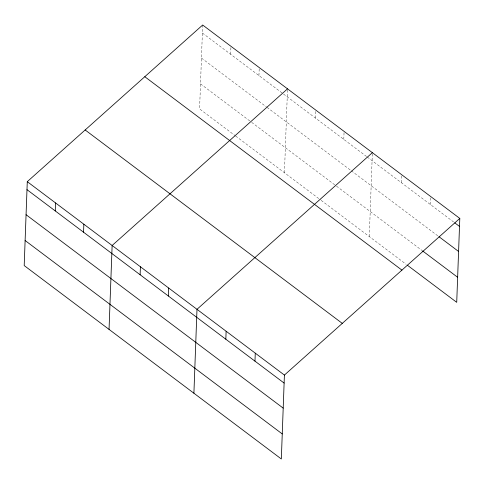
<?xml version="1.0" encoding="UTF-8"?>
<svg xmlns="http://www.w3.org/2000/svg" width="484" height="484" viewBox="0 0 484 484"><rect width="100%" height="100%" fill="white"/><g stroke="black" fill="none" stroke-linecap="round" stroke-linejoin="round"><path stroke-width="0.36" stroke-dasharray="2.42 1.81" d="M202.669 25.017L199.589 108.924L235.097 135.629M230.656 54.287L230.953 46.289M258.94 75.558L259.236 67.566M284.441 172.746L287.52 88.844M315.514 118.108L315.804 110.116M343.797 139.386L344.088 131.394M369.298 236.573L372.371 152.666M401.224 182.583L401.514 174.585M430.367 204.502L430.657 196.504M202.373 33.009L366.666 156.586M367.265 157.04L453.562 221.944M201.453 58.062L266.448 106.946M267.053 107.4L350.7 170.32M351.305 170.773L437.772 235.811M200.509 83.871L251.057 121.895M251.662 122.349L335.914 185.717M336.513 186.171L421.957 250.44M235.696 136.083L320.553 199.904M321.152 200.358L406.173 264.306"/><path stroke-width="0.73" d="M27.279 181.669L24.2 265.577L281.331 458.983L284.411 375.076L459.8 218.423L202.669 25.017L27.279 181.669L284.411 375.076M55.267 210.939L55.563 202.941M83.55 232.211L83.847 224.219M109.051 329.398L112.131 245.491L287.52 88.844M140.124 274.761L140.414 266.769M168.408 296.039L168.698 288.047M193.909 393.226L196.988 309.318L372.371 152.666M225.834 339.236L226.125 331.238M254.977 361.155L255.268 353.157M459.8 218.423L456.721 302.331L407.359 265.202M454.748 222.84L459.51 226.421M438.964 236.706L458.59 251.468M422.55 250.887L457.64 277.278M144.789 76.714L401.92 270.12M85.154 129.972L342.291 323.385M26.983 189.661L284.12 383.074M26.063 214.714L283.201 408.121M25.12 240.524L282.251 433.93"/></g></svg>
